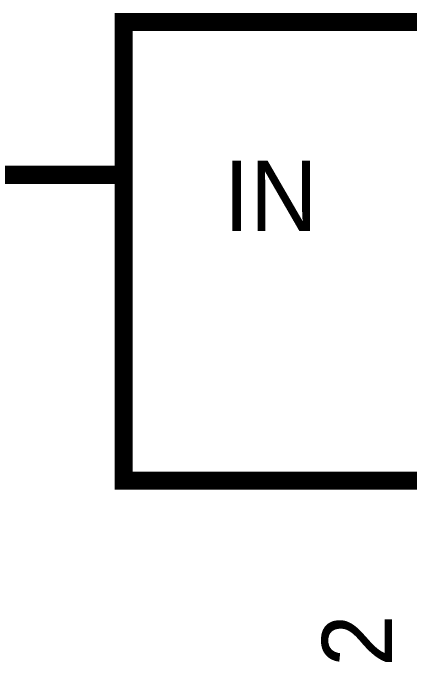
# Model space of a CAD drawing. Header units: inches. Extents: x 0 to 31.5, y 0 to 22.3.
# Drawn here: x 21.0274 to 21.2866, y 18.4808 to 18.9051 of the extents above; entities that cross this region are included whole.
import ezdxf

# ---------------------------------------------------------------- set-up
doc = ezdxf.new("R2010")
doc.units = ezdxf.units.IN
doc.header["$MEASUREMENT"] = 0
doc.layers.add('Sheet', color=255, linetype='Continuous')

msp = doc.modelspace()

# ---------------------------------------------------------------- linework, layer by layer
at = {"layer": 'Sheet'}
for points in [[(21.0999, 18.89918, 0.0118, 0.0118, 0), (21.69931, 18.89918, 0.0118, 0.0118, 0), (21.69931, 18.59941, 0.0118, 0.0118, 0), (21.0999, 18.59941, 0.0118, 0.0118, 0), (21.0999, 18.89918, 0.0118, 0.0118, 0)], [(21.0999, 18.89918, 0.0039, 0.0039, 0), (21.0999, 18.59941, 0.0039, 0.0039, 0), (21.69931, 18.59941, 0.0039, 0.0039, 0), (21.69931, 18.89918, 0.0039, 0.0039, 0), (21.0999, 18.89918, 0.0039, 0.0039, 0), (21.0999, 18.89918, 0.0039, 0.0039, 0)]]:
    msp.add_lwpolyline(points, format="xyseb", close=True, dxfattribs=at)
msp.add_lwpolyline([(21.0999, 18.79926, 0.0118, 0.0118, 0), (20.89895, 18.79926, 0.0118, 0.0118, 0)], format="xyseb", dxfattribs=at)

# ---------------------------------------------------------------- texts
msp.add_text('IN', height=0.045941, dxfattribs=at).set_placement((21.16535, 18.76251))
msp.add_text('2', height=0.04594, rotation=90, dxfattribs=at).set_placement((21.27559, 18.47767))

doc.saveas('drawing.dxf')
